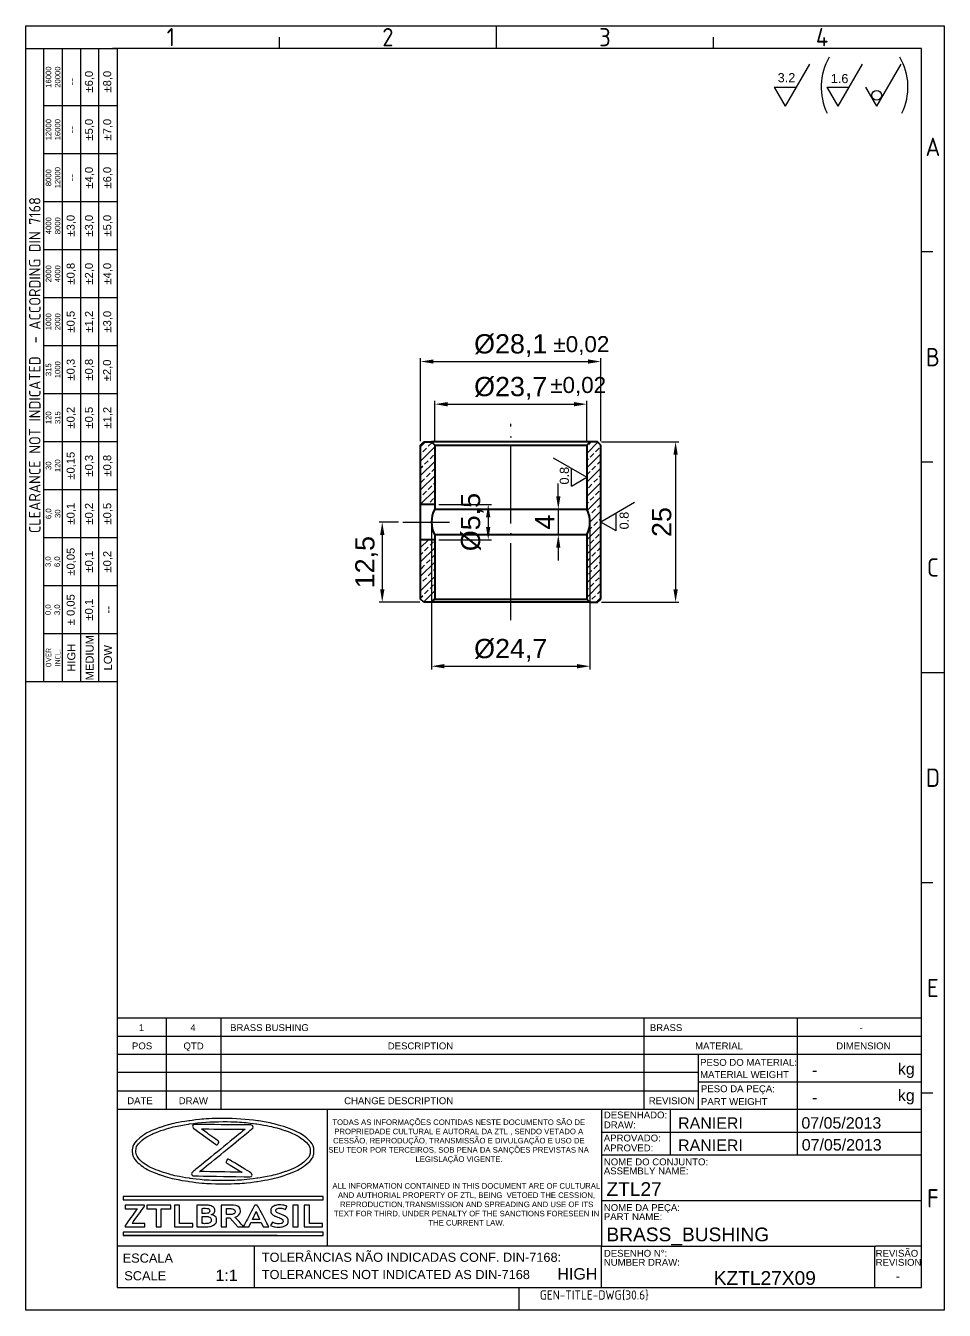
# Model space of a CAD drawing. Header units: millimetres. Extents: x 4268 to 4411, y 1224 to 1424.
import ezdxf
from ezdxf.enums import TextEntityAlignment as Align

# ---------------------------------------------------------------- set-up
doc = ezdxf.new("R2010")
doc.units = ezdxf.units.MM
doc.linetypes.add('ACAD_ISO02W100', pattern=[15, 12, -3])
doc.linetypes.add('ACAD_ISO04W100', pattern=[30, 24, -3, 0, -3])
for name, color, linetype, lineweight in [('AM_0', 7, 'Continuous', 40), ('AM_4', 1, 'ACAD_ISO04W100', 25), ('AM_5', 1, 'Continuous', 25), ('AM_8', 40, 'ACAD_ISO02W100', 35)]:
    doc.layers.add(name, color=color, linetype=linetype, lineweight=lineweight)
doc.layers.add('Camada 1', color=7, linetype='Continuous')
doc.styles.add('ACISOTS', font='isocp.shx', dxfattribs={"height": 1})
doc.styles.get("Standard").update_dxf_attribs({"font": 'arial.ttf'})
doc.dimstyles.new('ISO-25', dxfattribs={"dimtxt": 3, "dimasz": 2, "dimexe": 0.5, "dimexo": 0.625, "dimtad": 1, "dimtxsty": 'Standard', "dimcen": 2, "dimadec": 0, "dimazin": 0, "dimtfac": 1, "dimtmove": 0, "dimatfit": 3, "dimfxl": 1, "dimarcsym": 0})
pattern_1 = [(45, (4290.7943, 1238.6025), (-1.122532, 1.122532), []), (45, (4290.233, 1239.1638), (-1.122532, 1.122532), [0.79375, -0.396875])]

# ---------------------------------------------------------------- blocks, each defined once
blk = doc.blocks.new('*D73')
at = {"layer": 'AM_5', "color": 0, "lineweight": -2, "ltscale": 0.25, "transparency": 16777216}
for p, q in [((4329.74, 1359.24), (4329.74, 1372.15)), ((4357.84, 1359.24), (4357.84, 1372.15)), ((4331.74, 1371.65), (4355.84, 1371.65))]:
    blk.add_line(p, q, dxfattribs=at)
at = {"layer": 'AM_5', "color": 0, "ltscale": 0.25, "transparency": 16777216}
for points in [[(4331.74, 1371.98), (4331.74, 1371.32), (4329.74, 1371.65)], [(4355.84, 1371.98), (4355.84, 1371.32), (4357.84, 1371.65)]]:
    blk.add_solid(points, dxfattribs=at)
at = {"layer": 'Defpoints', "color": 0, "ltscale": 0.25, "transparency": 16777216}
for p in [(4357.84, 1371.65), (4329.74, 1358.62), (4357.84, 1358.62)]:
    blk.add_point(p, dxfattribs=at)
at = {"layer": 'AM_5', "color": 0, "ltscale": 0.25, "transparency": 16777216, "insert": (4343.79, 1374.13), "char_height": 3, "attachment_point": 5}
blk.add_mtext('%%C28,1', dxfattribs=at)
blk = doc.blocks.new('*D74')
at = {"layer": 'AM_5', "color": 0, "lineweight": -2, "ltscale": 0.25, "transparency": 16777216}
for p, q in [((4331.94, 1359.24), (4331.94, 1365.5)), ((4333.94, 1365), (4353.64, 1365)), ((4355.64, 1359.24), (4355.64, 1365.5))]:
    blk.add_line(p, q, dxfattribs=at)
at = {"layer": 'AM_5', "color": 0, "ltscale": 0.25, "transparency": 16777216}
for points in [[(4333.94, 1365.33), (4333.94, 1364.66), (4331.94, 1365)], [(4353.64, 1365.33), (4353.64, 1364.66), (4355.64, 1365)]]:
    blk.add_solid(points, dxfattribs=at)
at = {"layer": 'Defpoints', "color": 0, "ltscale": 0.25, "transparency": 16777216}
for p in [(4355.64, 1365), (4331.94, 1358.62), (4355.64, 1358.62)]:
    blk.add_point(p, dxfattribs=at)
at = {"layer": 'AM_5', "color": 0, "ltscale": 0.25, "transparency": 16777216, "insert": (4343.79, 1367.47), "char_height": 3, "attachment_point": 5}
blk.add_mtext('%%C23,7', dxfattribs=at)
blk = doc.blocks.new('*D75')
at = {"layer": 'AM_5', "color": 0, "lineweight": -2, "ltscale": 0.25, "transparency": 16777216}
for p, q in [((4357.96, 1359.12), (4370, 1359.12)), ((4369.5, 1357.12), (4369.5, 1336.12)), ((4357.96, 1334.12), (4370, 1334.12))]:
    blk.add_line(p, q, dxfattribs=at)
at = {"layer": 'AM_5', "color": 0, "ltscale": 0.25, "transparency": 16777216}
for points in [[(4369.17, 1357.12), (4369.84, 1357.12), (4369.5, 1359.12)], [(4369.17, 1336.12), (4369.84, 1336.12), (4369.5, 1334.12)]]:
    blk.add_solid(points, dxfattribs=at)
at = {"layer": 'Defpoints', "color": 0, "ltscale": 0.25, "transparency": 16777216}
for p in [(4357.34, 1359.12), (4357.34, 1334.12), (4369.5, 1334.12)]:
    blk.add_point(p, dxfattribs=at)
at = {"layer": 'AM_5', "color": 0, "ltscale": 0.25, "transparency": 16777216, "insert": (4367.35, 1346.62), "char_height": 3, "attachment_point": 5, "rotation": 90}
blk.add_mtext('25', dxfattribs=at)
blk = doc.blocks.new('*D76')
at = {"layer": 'AM_5', "color": 0, "lineweight": -2, "ltscale": 0.25, "transparency": 16777216}
for p, q in [((4326.31, 1346.62), (4323.25, 1346.62)), ((4323.75, 1344.62), (4323.75, 1336.12)), ((4329.61, 1334.12), (4323.25, 1334.12))]:
    blk.add_line(p, q, dxfattribs=at)
at = {"layer": 'AM_5', "color": 0, "ltscale": 0.25, "transparency": 16777216}
for points in [[(4323.42, 1344.62), (4324.09, 1344.62), (4323.75, 1346.62)], [(4323.42, 1336.12), (4324.09, 1336.12), (4323.75, 1334.12)]]:
    blk.add_solid(points, dxfattribs=at)
at = {"layer": 'Defpoints', "color": 0, "ltscale": 0.25, "transparency": 16777216}
for p in [(4326.94, 1346.62), (4323.75, 1334.12), (4330.24, 1334.12)]:
    blk.add_point(p, dxfattribs=at)
at = {"layer": 'AM_5', "color": 0, "ltscale": 0.25, "transparency": 16777216, "insert": (4321.32, 1340.37), "char_height": 3, "attachment_point": 5, "rotation": 90}
blk.add_mtext('12,5', dxfattribs=at)
blk = doc.blocks.new('*D78')
at = {"layer": 'AM_5', "color": 0, "lineweight": -2, "ltscale": 0.25, "transparency": 16777216}
for p, q in [((4332.56, 1349.37), (4340.78, 1349.37)), ((4340.28, 1347.37), (4340.28, 1345.87)), ((4332.56, 1343.87), (4340.78, 1343.87))]:
    blk.add_line(p, q, dxfattribs=at)
at = {"layer": 'AM_5', "color": 0, "ltscale": 0.25, "transparency": 16777216}
for points in [[(4339.94, 1347.37), (4340.61, 1347.37), (4340.28, 1349.37)], [(4339.94, 1345.87), (4340.61, 1345.87), (4340.28, 1343.87)]]:
    blk.add_solid(points, dxfattribs=at)
at = {"layer": 'Defpoints', "color": 0, "ltscale": 0.25, "transparency": 16777216}
for p in [(4331.94, 1349.37), (4331.94, 1343.87), (4340.28, 1343.87)]:
    blk.add_point(p, dxfattribs=at)
at = {"layer": 'AM_5', "color": 0, "ltscale": 0.25, "transparency": 16777216, "insert": (4337.8, 1346.62), "char_height": 3, "attachment_point": 5, "rotation": 90}
blk.add_mtext('%%C5,5', dxfattribs=at)
blk = doc.blocks.new('*D79')
at = {"layer": 'AM_5', "color": 0, "lineweight": -2, "ltscale": 0.25, "transparency": 16777216}
for p, q in [((4351.21, 1350.62), (4351.21, 1352.62)), ((4350.58, 1348.62), (4350.71, 1348.62)), ((4351.21, 1348.62), (4351.21, 1344.62)), ((4350.58, 1344.62), (4350.71, 1344.62)), ((4351.21, 1342.62), (4351.21, 1340.62))]:
    blk.add_line(p, q, dxfattribs=at)
at = {"layer": 'AM_5', "color": 0, "ltscale": 0.25, "transparency": 16777216}
for points in [[(4350.88, 1350.62), (4351.54, 1350.62), (4351.21, 1348.62)], [(4350.88, 1342.62), (4351.54, 1342.62), (4351.21, 1344.62)]]:
    blk.add_solid(points, dxfattribs=at)
at = {"layer": 'Defpoints', "color": 0, "ltscale": 0.25, "transparency": 16777216}
for p in [(4351.21, 1348.62), (4351.21, 1344.62), (4351.21, 1344.62)]:
    blk.add_point(p, dxfattribs=at)
at = {"layer": 'AM_5', "color": 0, "ltscale": 0.25, "transparency": 16777216, "insert": (4349.08, 1346.62), "char_height": 3, "attachment_point": 5, "rotation": 90}
blk.add_mtext('4', dxfattribs=at)
blk = doc.blocks.new('*D80')
at = {"layer": 'AM_5', "color": 0, "lineweight": -2, "ltscale": 0.25, "transparency": 16777216}
for p, q in [((4331.44, 1345.99), (4331.44, 1323.64)), ((4356.14, 1345.99), (4356.14, 1323.64)), ((4333.44, 1324.14), (4354.14, 1324.14))]:
    blk.add_line(p, q, dxfattribs=at)
at = {"layer": 'AM_5', "color": 0, "ltscale": 0.25, "transparency": 16777216}
for points in [[(4333.44, 1324.48), (4333.44, 1323.81), (4331.44, 1324.14)], [(4354.14, 1324.48), (4354.14, 1323.81), (4356.14, 1324.14)]]:
    blk.add_solid(points, dxfattribs=at)
at = {"layer": 'Defpoints', "color": 0, "ltscale": 0.25, "transparency": 16777216}
for p in [(4331.44, 1346.62), (4356.14, 1346.62), (4356.14, 1324.14)]:
    blk.add_point(p, dxfattribs=at)
at = {"layer": 'AM_5', "color": 0, "ltscale": 0.25, "transparency": 16777216, "insert": (4343.79, 1326.62), "char_height": 3, "attachment_point": 5}
blk.add_mtext('%%C24,7', dxfattribs=at)

msp = doc.modelspace()

# ---------------------------------------------------------------- hatches: boundary and pattern name
at = {"layer": 'AM_8'}
h = msp.add_hatch(dxfattribs=at)
h.set_pattern_fill('BRASS', color=1, scale=0.25, angle=45, style=0)
h.set_pattern_definition(pattern_1)
h.paths.add_polyline_path([(4331.938, 1349.37), (4331.938, 1358.62), (4331.438, 1359.12), (4330.238, 1359.12), (4329.738, 1358.62), (4329.738, 1349.37)])
h = msp.add_hatch(dxfattribs=at)
h.set_pattern_fill('BRASS', color=1, scale=0.25, angle=45, style=0)
h.set_pattern_definition(pattern_1)
edge = h.paths.add_edge_path()
edge.add_line((4355.638, 1344.62), (4355.638, 1334.62))
edge.add_line((4355.638, 1334.62), (4356.138, 1334.12))
edge.add_line((4356.138, 1334.12), (4357.338, 1334.12))
edge.add_line((4357.338, 1334.12), (4357.838, 1334.62))
edge.add_line((4357.838, 1334.62), (4357.838, 1358.62))
edge.add_line((4357.838, 1358.62), (4357.338, 1359.12))
edge.add_line((4357.338, 1359.12), (4356.138, 1359.12))
edge.add_line((4356.138, 1359.12), (4355.638, 1358.62))
edge.add_line((4355.638, 1358.62), (4355.638, 1348.62))
edge.add_arc((4351.888, 1346.62), 4.25, -28.07249, 28.07249, ccw=False)
h = msp.add_hatch(dxfattribs=at)
h.set_pattern_fill('BRASS', color=1, scale=0.25, angle=45, style=0)
h.set_pattern_definition(pattern_1)
h.paths.add_polyline_path([(4330.238, 1334.12), (4331.438, 1334.12), (4331.938, 1334.62), (4331.938, 1343.87), (4329.738, 1343.87), (4329.738, 1334.62)])

# ---------------------------------------------------------------- linework, layer by layer
at = {"color": 135, "lineweight": 25}
for p, q in [((4268.142, 1223.717), (4268.142, 1424.013)), ((4268.142, 1424.013), (4411.414, 1424.013)), ((4307.702, 1420.449), (4307.702, 1422.231)), ((4341.56, 1420.449), (4341.56, 1424.013)), ((4375.418, 1420.449), (4375.418, 1422.231)), ((4411.414, 1424.013), (4411.414, 1223.717)), ((4270.993, 1321.727), (4270.993, 1420.449)), ((4273.844, 1420.449), (4273.844, 1321.727)), ((4276.695, 1420.449), (4276.695, 1321.727)), ((4279.546, 1321.727), (4279.546, 1420.449)), ((4282.398, 1411.539), (4270.993, 1411.539)), ((4282.398, 1404.055), (4270.993, 1404.055)), ((4282.398, 1396.571), (4270.993, 1396.571)), ((4282.398, 1389.086), (4270.993, 1389.086)), ((4409.632, 1388.73), (4407.85, 1388.73)), ((4282.398, 1381.602), (4270.993, 1381.602)), ((4282.398, 1374.117), (4270.993, 1374.117)), ((4282.398, 1366.633), (4270.993, 1366.633)), ((4282.398, 1359.149), (4270.993, 1359.149)), ((4409.632, 1355.941), (4407.85, 1355.941)), ((4282.398, 1351.664), (4270.993, 1351.664)), ((4282.398, 1344.18), (4270.993, 1344.18)), ((4282.398, 1336.695), (4270.993, 1336.695)), ((4282.398, 1329.211), (4270.993, 1329.211)), ((4407.85, 1323.152), (4411.414, 1323.152)), ((4409.632, 1290.363), (4407.85, 1290.363)), ((4409.632, 1257.575), (4407.85, 1257.575)), ((4345.124, 1223.717), (4345.124, 1227.281)), ((4411.414, 1223.717), (4268.142, 1223.717))]:
    msp.add_line(p, q, dxfattribs=at)
for p, q in [((4407.85, 1420.449), (4281.685, 1420.449)), ((4282.398, 1420.449), (4282.398, 1227.281)), ((4407.85, 1227.281), (4407.85, 1420.449)), ((4282.398, 1269.336), (4407.85, 1269.336)), ((4282.398, 1269.336), (4373.1, 1269.336)), ((4290.098, 1257.931), (4290.098, 1269.336)), ((4298.632, 1257.931), (4298.632, 1269.336)), ((4364.621, 1257.931), (4364.621, 1269.336)), ((4388.449, 1269.336), (4388.449, 1255.08)), ((4282.398, 1266.485), (4407.85, 1266.485)), ((4282.398, 1266.485), (4373.1, 1266.485)), ((4282.398, 1263.633), (4407.85, 1263.633)), ((4282.398, 1263.633), (4282.398, 1227.281)), ((4282.398, 1263.633), (4373.1, 1263.633)), ((4290.098, 1255.08), (4290.098, 1263.633)), ((4298.632, 1255.08), (4298.632, 1263.633)), ((4364.621, 1255.08), (4364.621, 1263.633)), ((4373.1, 1255.08), (4373.1, 1263.633)), ((4388.449, 1263.633), (4388.449, 1259.357)), ((4407.85, 1227.281), (4407.85, 1263.633)), ((4373.1, 1260.782), (4282.398, 1260.782)), ((4282.398, 1257.931), (4373.1, 1257.931)), ((4373.1, 1259.357), (4407.85, 1259.357)), ((4282.398, 1255.08), (4357.954, 1255.08)), ((4315.139, 1255.08), (4315.139, 1233.696)), ((4357.954, 1255.08), (4357.954, 1241.537)), ((4357.954, 1255.08), (4407.85, 1255.08)), ((4368.646, 1255.08), (4368.646, 1247.952)), ((4388.449, 1255.08), (4388.449, 1247.952)), ((4357.954, 1251.516), (4407.85, 1251.516)), ((4357.954, 1247.952), (4407.85, 1247.952)), ((4357.954, 1241.537), (4357.954, 1233.696)), ((4357.954, 1240.824), (4407.85, 1240.824)), ((4357.954, 1233.696), (4282.398, 1233.696)), ((4303.782, 1233.696), (4303.782, 1227.281)), ((4357.954, 1227.281), (4357.954, 1233.696)), ((4357.954, 1233.696), (4400.722, 1233.696)), ((4400.547, 1233.696), (4400.547, 1227.281)), ((4407.85, 1233.696), (4400.722, 1233.696)), ((4282.398, 1227.281), (4407.85, 1227.281)), ((4282.398, 1227.281), (4407.85, 1227.281))]:
    msp.add_line(p, q)
msp.add_lwpolyline([(4282.398, 1420.449), (4282.398, 1321.727), (4268.142, 1321.727), (4268.142, 1420.449)], close=True, dxfattribs=at)
at = {"layer": 'AM_0'}
for p, q in [((4329.738, 1358.62), (4330.238, 1359.12)), ((4329.738, 1334.62), (4329.738, 1358.62)), ((4330.238, 1359.12), (4331.438, 1359.12)), ((4331.438, 1359.12), (4331.938, 1358.62)), ((4356.138, 1359.12), (4331.438, 1359.12)), ((4331.938, 1358.62), (4331.938, 1348.62)), ((4331.938, 1358.62), (4355.638, 1358.62)), ((4356.138, 1359.12), (4355.638, 1358.62)), ((4355.638, 1358.62), (4355.638, 1348.62)), ((4357.338, 1359.12), (4356.138, 1359.12)), ((4357.838, 1358.62), (4357.338, 1359.12)), ((4357.838, 1334.62), (4357.838, 1358.62)), ((4331.938, 1349.37), (4329.738, 1349.37)), ((4331.938, 1348.62), (4355.638, 1348.62)), ((4331.938, 1344.62), (4331.938, 1334.62)), ((4355.638, 1344.62), (4331.938, 1344.62)), ((4355.638, 1344.62), (4355.638, 1334.62)), ((4331.938, 1343.87), (4329.738, 1343.87)), ((4330.238, 1334.12), (4329.738, 1334.62)), ((4331.438, 1334.12), (4330.238, 1334.12)), ((4331.938, 1334.62), (4331.438, 1334.12)), ((4356.138, 1334.12), (4331.438, 1334.12)), ((4331.938, 1334.62), (4355.638, 1334.62)), ((4355.638, 1334.62), (4356.138, 1334.12)), ((4356.138, 1334.12), (4357.338, 1334.12)), ((4357.338, 1334.12), (4357.838, 1334.62))]:
    msp.add_line(p, q, dxfattribs=at)
for centre, start, end in [((4335.688, 1346.62), 151.92751, 208.07249), ((4351.888, 1346.62), 331.92751, 28.07249)]:
    msp.add_arc(centre, 4.25, start, end, dxfattribs=at)
at = {"layer": 'AM_4', "ltscale": 0.5}
for p, q in [((4343.788, 1331.32), (4343.788, 1361.92)), ((4326.938, 1346.62), (4334.238, 1346.62))]:
    msp.add_line(p, q, dxfattribs=at)
at = {"layer": 'AM_5'}
for p, q in [((4390.405, 1418.029), (4386.615, 1411.465)), ((4398.612, 1418.029), (4394.822, 1411.465)), ((4404.647, 1418.029), (4400.858, 1411.465)), ((4384.892, 1414.449), (4388.337, 1414.449)), ((4384.892, 1414.449), (4386.615, 1411.465)), ((4393.1, 1414.449), (4396.545, 1414.449)), ((4393.1, 1414.449), (4394.822, 1411.465)), ((4399.135, 1414.449), (4400.858, 1411.465)), ((4350.387, 1356.652), (4355.638, 1353.62)), ((4353.251, 1352.242), (4353.251, 1354.998)), ((4353.251, 1352.242), (4355.638, 1353.62)), ((4363.09, 1349.652), (4357.838, 1346.62)), ((4360.225, 1345.242), (4360.225, 1347.998)), ((4360.225, 1345.242), (4357.838, 1346.62))]:
    msp.add_line(p, q, dxfattribs=at)
msp.add_circle((4400.864, 1413.156), 0.764, dxfattribs=at)
for centre, start, end in [((4401.481, 1414.442), 149.81687, 205.95777), ((4396.466, 1414.442), 334.04223, 30.18313)]:
    msp.add_arc(centre, 9.277, start, end, dxfattribs=at)
at = {"layer": 'AM_8', "color": 0, "linetype": 'Continuous'}
msp.add_line((4283.342, 1235.364), (4307.366, 1235.364), dxfattribs=at)
at = {"layer": 'Camada 1'}
for points, knots in [([(4298.929, 1253.636), (4300.821, 1253.636), (4302.629, 1253.503), (4304.28, 1253.264), (4304.28, 1253.264), (4305.997, 1253.014), (4307.546, 1252.649), (4308.844, 1252.196), (4308.844, 1252.196), (4310.177, 1251.73), (4311.253, 1251.169), (4311.988, 1250.54), (4311.988, 1250.54), (4312.704, 1249.929), (4313.1, 1249.252), (4313.1, 1248.537), (4313.1, 1248.537), (4313.1, 1247.821), (4312.704, 1247.144), (4311.988, 1246.533), (4311.988, 1246.533), (4311.253, 1245.904), (4310.177, 1245.343), (4308.844, 1244.877), (4308.844, 1244.877), (4307.546, 1244.424), (4305.997, 1244.059), (4304.28, 1243.809), (4304.28, 1243.809), (4302.629, 1243.57), (4300.821, 1243.437), (4298.929, 1243.437), (4298.929, 1243.437), (4297.037, 1243.437), (4295.229, 1243.57), (4293.577, 1243.809), (4293.577, 1243.809), (4291.86, 1244.059), (4290.312, 1244.424), (4289.013, 1244.877), (4289.013, 1244.877), (4287.68, 1245.343), (4286.605, 1245.904), (4285.869, 1246.533), (4285.869, 1246.533), (4285.153, 1247.144), (4284.758, 1247.821), (4284.758, 1248.537), (4284.758, 1248.537), (4284.758, 1249.252), (4285.153, 1249.929), (4285.869, 1250.54), (4285.869, 1250.54), (4286.605, 1251.169), (4287.68, 1251.73), (4289.013, 1252.196), (4289.013, 1252.196), (4290.312, 1252.649), (4291.86, 1253.014), (4293.577, 1253.264), (4293.577, 1253.264), (4295.229, 1253.503), (4297.037, 1253.636), (4298.929, 1253.636)], [0, 0, 0, 0, 0.0588235, 0.0588235, 0.0588235, 0.0882353, 0.1176471, 0.1176471, 0.1176471, 0.1470588, 0.1764706, 0.1764706, 0.1764706, 0.2058824, 0.2352941, 0.2352941, 0.2352941, 0.2647059, 0.2941176, 0.2941176, 0.2941176, 0.3235294, 0.3529412, 0.3529412, 0.3529412, 0.3823529, 0.4117647, 0.4117647, 0.4117647, 0.4411765, 0.4705882, 0.4705882, 0.4705882, 0.5, 0.5294118, 0.5294118, 0.5294118, 0.5588235, 0.5882353, 0.5882353, 0.5882353, 0.6176471, 0.6470588, 0.6470588, 0.6470588, 0.6764706, 0.7058824, 0.7058824, 0.7058824, 0.7352941, 0.7647059, 0.7647059, 0.7647059, 0.7941176, 0.8235294, 0.8235294, 0.8235294, 0.8529412, 0.8823529, 0.8823529, 0.8823529, 0.9411765, 1, 1, 1, 1]), ([(4298.929, 1253.133), (4297.07, 1253.133), (4295.296, 1253.003), (4293.679, 1252.769), (4293.679, 1252.769), (4291.998, 1252.526), (4290.486, 1252.17), (4289.22, 1251.728), (4289.22, 1251.728), (4287.989, 1251.298), (4286.997, 1250.791), (4286.321, 1250.233), (4286.321, 1250.233), (4285.68, 1249.704), (4285.325, 1249.13), (4285.325, 1248.537), (4285.325, 1248.537), (4285.325, 1247.943), (4285.68, 1247.37), (4286.321, 1246.84), (4286.321, 1246.84), (4286.997, 1246.282), (4287.989, 1245.775), (4289.22, 1245.345), (4289.22, 1245.345), (4290.486, 1244.903), (4291.998, 1244.547), (4293.679, 1244.304), (4293.679, 1244.304), (4295.296, 1244.069), (4297.07, 1243.94), (4298.929, 1243.94), (4298.929, 1243.94), (4300.788, 1243.94), (4302.561, 1244.069), (4304.179, 1244.304), (4304.179, 1244.304), (4305.859, 1244.547), (4307.372, 1244.903), (4308.637, 1245.345), (4308.637, 1245.345), (4309.868, 1245.775), (4310.861, 1246.282), (4311.537, 1246.84), (4311.537, 1246.84), (4312.178, 1247.37), (4312.532, 1247.943), (4312.532, 1248.537), (4312.532, 1248.537), (4312.532, 1249.13), (4312.178, 1249.704), (4311.537, 1250.233), (4311.537, 1250.233), (4310.861, 1250.791), (4309.868, 1251.298), (4308.637, 1251.728), (4308.637, 1251.728), (4307.372, 1252.17), (4305.859, 1252.526), (4304.179, 1252.769), (4304.179, 1252.769), (4302.561, 1253.003), (4300.787, 1253.133), (4298.929, 1253.133)], [0, 0, 0, 0, 0.0588235, 0.0588235, 0.0588235, 0.0882353, 0.1176471, 0.1176471, 0.1176471, 0.1470588, 0.1764706, 0.1764706, 0.1764706, 0.2058824, 0.2352941, 0.2352941, 0.2352941, 0.2647059, 0.2941176, 0.2941176, 0.2941176, 0.3235294, 0.3529412, 0.3529412, 0.3529412, 0.3823529, 0.4117647, 0.4117647, 0.4117647, 0.4411765, 0.4705882, 0.4705882, 0.4705882, 0.5, 0.5294118, 0.5294118, 0.5294118, 0.5588235, 0.5882353, 0.5882353, 0.5882353, 0.6176471, 0.6470588, 0.6470588, 0.6470588, 0.6764706, 0.7058824, 0.7058824, 0.7058824, 0.7352941, 0.7647059, 0.7647059, 0.7647059, 0.7941176, 0.8235294, 0.8235294, 0.8235294, 0.8529412, 0.8823529, 0.8823529, 0.8823529, 0.9411765, 1, 1, 1, 1]), ([(4297.75, 1249.622), (4297.75, 1249.622), (4294.355, 1252.055), (4294.355, 1252.055), (4294.355, 1252.055), (4294.102, 1252.236), (4294.205, 1252.696), (4294.503, 1252.694), (4294.503, 1252.694), (4294.503, 1252.694), (4303.271, 1252.623), (4303.271, 1252.623), (4303.271, 1252.623), (4303.559, 1252.621), (4303.665, 1252.187), (4303.431, 1251.995), (4303.431, 1251.995), (4303.431, 1251.995), (4295.268, 1245.345), (4295.268, 1245.345), (4295.268, 1245.345), (4295.268, 1245.345), (4301.884, 1245.239), (4301.884, 1245.239), (4301.884, 1245.239), (4301.884, 1245.239), (4299.658, 1246.579), (4299.658, 1246.579), (4299.658, 1246.579), (4299.512, 1246.667), (4299.366, 1246.755), (4299.493, 1247.061), (4299.493, 1247.061), (4299.621, 1247.367), (4299.767, 1247.279), (4299.913, 1247.191), (4299.913, 1247.191), (4299.913, 1247.191), (4303.249, 1245.181), (4303.249, 1245.181), (4303.249, 1245.181), (4303.522, 1245.016), (4303.426, 1244.527), (4303.119, 1244.532), (4303.119, 1244.532), (4303.119, 1244.532), (4294.351, 1244.673), (4294.351, 1244.673), (4294.351, 1244.673), (4294.063, 1244.677), (4293.959, 1245.11), (4294.193, 1245.301), (4294.193, 1245.301), (4294.193, 1245.301), (4302.347, 1251.944), (4302.347, 1251.944), (4302.347, 1251.944), (4302.347, 1251.944), (4295.551, 1251.998), (4295.551, 1251.998), (4295.551, 1251.998), (4295.551, 1251.998), (4298.043, 1250.212), (4298.043, 1250.212), (4298.043, 1250.212), (4298.182, 1250.113), (4298.321, 1250.013), (4298.174, 1249.718), (4298.174, 1249.718), (4298.028, 1249.423), (4297.889, 1249.523), (4297.75, 1249.622)], [0, 0, 0, 0, 0.0526316, 0.0526316, 0.0526316, 0.0789474, 0.1052632, 0.1052632, 0.1052632, 0.1315789, 0.1578947, 0.1578947, 0.1578947, 0.1842105, 0.2105263, 0.2105263, 0.2105263, 0.2368421, 0.2631579, 0.2631579, 0.2631579, 0.2894737, 0.3157895, 0.3157895, 0.3157895, 0.3421053, 0.3684211, 0.3684211, 0.3684211, 0.3947368, 0.4210526, 0.4210526, 0.4210526, 0.4473684, 0.4736842, 0.4736842, 0.4736842, 0.5, 0.5263158, 0.5263158, 0.5263158, 0.5526316, 0.5789474, 0.5789474, 0.5789474, 0.6052632, 0.6315789, 0.6315789, 0.6315789, 0.6578947, 0.6842105, 0.6842105, 0.6842105, 0.7105263, 0.7368421, 0.7368421, 0.7368421, 0.7631579, 0.7894737, 0.7894737, 0.7894737, 0.8157895, 0.8421053, 0.8421053, 0.8421053, 0.8684211, 0.8947368, 0.8947368, 0.8947368, 0.9473684, 1, 1, 1, 1]), ([(4283.402, 1241.469), (4283.402, 1241.469), (4314.455, 1241.469), (4314.455, 1241.469), (4314.455, 1241.469), (4314.455, 1241.469), (4314.516, 1241.469), (4314.516, 1241.469), (4314.516, 1241.469), (4314.516, 1241.469), (4314.516, 1241.408), (4314.516, 1241.408), (4314.516, 1241.408), (4314.516, 1241.408), (4314.516, 1241.004), (4314.516, 1241.004), (4314.516, 1241.004), (4314.516, 1241.004), (4314.516, 1240.943), (4314.516, 1240.943), (4314.516, 1240.943), (4314.516, 1240.943), (4314.455, 1240.943), (4314.455, 1240.943), (4314.455, 1240.943), (4314.455, 1240.943), (4283.402, 1240.943), (4283.402, 1240.943), (4283.402, 1240.943), (4283.402, 1240.943), (4283.342, 1240.943), (4283.342, 1240.943), (4283.342, 1240.943), (4283.342, 1240.943), (4283.342, 1241.004), (4283.342, 1241.004), (4283.342, 1241.004), (4283.342, 1241.004), (4283.342, 1241.408), (4283.342, 1241.408), (4283.342, 1241.408), (4283.342, 1241.408), (4283.342, 1241.469), (4283.342, 1241.469), (4283.342, 1241.469), (4283.342, 1241.469), (4283.402, 1241.469), (4283.402, 1241.469)], [0, 0, 0, 0, 0.0769231, 0.0769231, 0.0769231, 0.1153846, 0.1538462, 0.1538462, 0.1538462, 0.1923077, 0.2307692, 0.2307692, 0.2307692, 0.2692308, 0.3076923, 0.3076923, 0.3076923, 0.3461538, 0.3846154, 0.3846154, 0.3846154, 0.4230769, 0.4615385, 0.4615385, 0.4615385, 0.5, 0.5384615, 0.5384615, 0.5384615, 0.5769231, 0.6153846, 0.6153846, 0.6153846, 0.6538462, 0.6923077, 0.6923077, 0.6923077, 0.7307692, 0.7692308, 0.7692308, 0.7692308, 0.8076923, 0.8461538, 0.8461538, 0.8461538, 0.9230769, 1, 1, 1, 1]), ([(4283.651, 1236.743), (4283.651, 1236.743), (4283.651, 1236.935), (4283.651, 1236.935), (4283.651, 1236.935), (4283.651, 1236.935), (4285.55, 1239.562), (4285.55, 1239.562), (4285.55, 1239.562), (4285.55, 1239.562), (4283.682, 1239.562), (4283.682, 1239.562), (4283.682, 1239.562), (4283.682, 1239.562), (4283.682, 1240.09), (4283.682, 1240.09), (4283.682, 1240.09), (4283.682, 1240.09), (4286.652, 1240.09), (4286.652, 1240.09), (4286.652, 1240.09), (4286.652, 1240.09), (4286.652, 1239.898), (4286.652, 1239.898), (4286.652, 1239.898), (4286.652, 1239.898), (4284.746, 1237.271), (4284.746, 1237.271), (4284.746, 1237.271), (4284.746, 1237.271), (4286.719, 1237.271), (4286.719, 1237.271), (4286.719, 1237.271), (4286.719, 1237.271), (4286.719, 1236.743), (4286.719, 1236.743), (4286.719, 1236.743), (4286.719, 1236.743), (4283.651, 1236.743), (4283.651, 1236.743)], [0, 0, 0, 0, 0.0909091, 0.0909091, 0.0909091, 0.1363636, 0.1818182, 0.1818182, 0.1818182, 0.2272727, 0.2727273, 0.2727273, 0.2727273, 0.3181818, 0.3636364, 0.3636364, 0.3636364, 0.4090909, 0.4545455, 0.4545455, 0.4545455, 0.5, 0.5454545, 0.5454545, 0.5454545, 0.5909091, 0.6363636, 0.6363636, 0.6363636, 0.6818182, 0.7272727, 0.7272727, 0.7272727, 0.7727273, 0.8181818, 0.8181818, 0.8181818, 0.9090909, 1, 1, 1, 1]), ([(4289.287, 1239.562), (4289.287, 1239.562), (4289.287, 1236.743), (4289.287, 1236.743), (4289.287, 1236.743), (4289.287, 1236.743), (4288.479, 1236.743), (4288.479, 1236.743), (4288.479, 1236.743), (4288.479, 1236.743), (4288.479, 1239.562), (4288.479, 1239.562), (4288.479, 1239.562), (4288.479, 1239.562), (4287.03, 1239.562), (4287.03, 1239.562), (4287.03, 1239.562), (4287.03, 1239.562), (4287.03, 1240.09), (4287.03, 1240.09), (4287.03, 1240.09), (4287.03, 1240.09), (4290.801, 1240.09), (4290.801, 1240.09), (4290.801, 1240.09), (4290.801, 1240.09), (4290.801, 1239.562), (4290.801, 1239.562), (4290.801, 1239.562), (4290.801, 1239.562), (4289.287, 1239.562), (4289.287, 1239.562)], [0, 0, 0, 0, 0.1111111, 0.1111111, 0.1111111, 0.1666667, 0.2222222, 0.2222222, 0.2222222, 0.2777778, 0.3333333, 0.3333333, 0.3333333, 0.3888889, 0.4444444, 0.4444444, 0.4444444, 0.5, 0.5555556, 0.5555556, 0.5555556, 0.6111111, 0.6666667, 0.6666667, 0.6666667, 0.7222222, 0.7777778, 0.7777778, 0.7777778, 0.8888889, 1, 1, 1, 1]), ([(4291.329, 1236.743), (4291.329, 1236.743), (4291.329, 1240.09), (4291.329, 1240.09), (4291.329, 1240.09), (4291.329, 1240.09), (4292.138, 1240.09), (4292.138, 1240.09), (4292.138, 1240.09), (4292.138, 1240.09), (4292.138, 1237.271), (4292.138, 1237.271), (4292.138, 1237.271), (4292.138, 1237.271), (4294.196, 1237.271), (4294.196, 1237.271), (4294.196, 1237.271), (4294.196, 1237.271), (4294.196, 1236.743), (4294.196, 1236.743), (4294.196, 1236.743), (4294.196, 1236.743), (4291.329, 1236.743), (4291.329, 1236.743)], [0, 0, 0, 0, 0.1428571, 0.1428571, 0.1428571, 0.2142857, 0.2857143, 0.2857143, 0.2857143, 0.3571429, 0.4285714, 0.4285714, 0.4285714, 0.5, 0.5714286, 0.5714286, 0.5714286, 0.6428571, 0.7142857, 0.7142857, 0.7142857, 0.8571429, 1, 1, 1, 1]), ([(4296.241, 1236.743), (4296.241, 1236.743), (4294.848, 1236.743), (4294.848, 1236.743), (4294.848, 1236.743), (4294.848, 1236.743), (4294.848, 1240.088), (4294.848, 1240.088), (4294.848, 1240.088), (4295.462, 1240.109), (4295.892, 1240.12), (4296.138, 1240.12), (4296.138, 1240.12), (4296.612, 1240.12), (4296.981, 1240.046), (4297.247, 1239.897), (4297.247, 1239.897), (4297.514, 1239.749), (4297.646, 1239.537), (4297.646, 1239.261), (4297.646, 1239.261), (4297.646, 1238.996), (4297.455, 1238.786), (4297.074, 1238.633), (4297.074, 1238.633), (4297.64, 1238.488), (4297.923, 1238.189), (4297.923, 1237.737), (4297.923, 1237.737), (4297.923, 1237.433), (4297.766, 1237.191), (4297.454, 1237.012), (4297.454, 1237.012), (4297.141, 1236.833), (4296.737, 1236.743), (4296.241, 1236.743)], [0, 0, 0, 0, 0.1, 0.1, 0.1, 0.15, 0.2, 0.2, 0.2, 0.25, 0.3, 0.3, 0.3, 0.35, 0.4, 0.4, 0.4, 0.45, 0.5, 0.5, 0.5, 0.55, 0.6, 0.6, 0.6, 0.65, 0.7, 0.7, 0.7, 0.75, 0.8, 0.8, 0.8, 0.9, 1, 1, 1, 1]), ([(4301.205, 1236.743), (4301.205, 1236.743), (4299.99, 1238.125), (4299.99, 1238.125), (4299.99, 1238.125), (4299.868, 1238.127), (4299.697, 1238.132), (4299.477, 1238.142), (4299.477, 1238.142), (4299.477, 1238.142), (4299.477, 1236.743), (4299.477, 1236.743), (4299.477, 1236.743), (4299.477, 1236.743), (4298.637, 1236.743), (4298.637, 1236.743), (4298.637, 1236.743), (4298.637, 1236.743), (4298.637, 1240.09), (4298.637, 1240.09), (4298.637, 1240.09), (4298.683, 1240.09), (4298.858, 1240.096), (4299.164, 1240.107), (4299.164, 1240.107), (4299.468, 1240.119), (4299.713, 1240.124), (4299.9, 1240.124), (4299.9, 1240.124), (4301.057, 1240.124), (4301.635, 1239.795), (4301.635, 1239.137), (4301.635, 1239.137), (4301.635, 1238.939), (4301.555, 1238.759), (4301.395, 1238.596), (4301.395, 1238.596), (4301.236, 1238.433), (4301.035, 1238.318), (4300.793, 1238.251), (4300.793, 1238.251), (4300.793, 1238.251), (4302.138, 1236.743), (4302.138, 1236.743), (4302.138, 1236.743), (4302.138, 1236.743), (4301.205, 1236.743), (4301.205, 1236.743)], [0, 0, 0, 0, 0.0769231, 0.0769231, 0.0769231, 0.1153846, 0.1538462, 0.1538462, 0.1538462, 0.1923077, 0.2307692, 0.2307692, 0.2307692, 0.2692308, 0.3076923, 0.3076923, 0.3076923, 0.3461538, 0.3846154, 0.3846154, 0.3846154, 0.4230769, 0.4615385, 0.4615385, 0.4615385, 0.5, 0.5384615, 0.5384615, 0.5384615, 0.5769231, 0.6153846, 0.6153846, 0.6153846, 0.6538462, 0.6923077, 0.6923077, 0.6923077, 0.7307692, 0.7692308, 0.7692308, 0.7692308, 0.8076923, 0.8461538, 0.8461538, 0.8461538, 0.9230769, 1, 1, 1, 1]), ([(4305.185, 1236.743), (4305.185, 1236.743), (4304.853, 1237.422), (4304.853, 1237.422), (4304.853, 1237.422), (4304.853, 1237.422), (4303.292, 1237.422), (4303.292, 1237.422), (4303.292, 1237.422), (4303.292, 1237.422), (4302.974, 1236.743), (4302.974, 1236.743), (4302.974, 1236.743), (4302.974, 1236.743), (4302.077, 1236.743), (4302.077, 1236.743), (4302.077, 1236.743), (4302.077, 1236.743), (4303.892, 1240.136), (4303.892, 1240.136), (4303.892, 1240.136), (4303.892, 1240.136), (4304.247, 1240.136), (4304.247, 1240.136), (4304.247, 1240.136), (4304.247, 1240.136), (4306.077, 1236.743), (4306.077, 1236.743), (4306.077, 1236.743), (4306.077, 1236.743), (4305.185, 1236.743), (4305.185, 1236.743)], [0, 0, 0, 0, 0.1111111, 0.1111111, 0.1111111, 0.1666667, 0.2222222, 0.2222222, 0.2222222, 0.2777778, 0.3333333, 0.3333333, 0.3333333, 0.3888889, 0.4444444, 0.4444444, 0.4444444, 0.5, 0.5555556, 0.5555556, 0.5555556, 0.6111111, 0.6666667, 0.6666667, 0.6666667, 0.7222222, 0.7777778, 0.7777778, 0.7777778, 0.8888889, 1, 1, 1, 1]), ([(4306.341, 1236.928), (4306.341, 1236.928), (4306.641, 1237.461), (4306.641, 1237.461), (4306.641, 1237.461), (4306.959, 1237.296), (4307.273, 1237.214), (4307.582, 1237.214), (4307.582, 1237.214), (4308.057, 1237.214), (4308.294, 1237.336), (4308.294, 1237.579), (4308.294, 1237.579), (4308.294, 1237.694), (4308.238, 1237.802), (4308.126, 1237.906), (4308.126, 1237.906), (4308.015, 1238.01), (4307.784, 1238.126), (4307.434, 1238.255), (4307.434, 1238.255), (4307.085, 1238.383), (4306.85, 1238.489), (4306.729, 1238.572), (4306.729, 1238.572), (4306.608, 1238.655), (4306.514, 1238.754), (4306.449, 1238.868), (4306.449, 1238.868), (4306.384, 1238.982), (4306.351, 1239.108), (4306.351, 1239.247), (4306.351, 1239.247), (4306.351, 1239.506), (4306.48, 1239.721), (4306.738, 1239.891), (4306.738, 1239.891), (4306.996, 1240.062), (4307.327, 1240.147), (4307.732, 1240.147), (4307.732, 1240.147), (4308.258, 1240.147), (4308.644, 1240.075), (4308.891, 1239.93), (4308.891, 1239.93), (4308.891, 1239.93), (4308.645, 1239.419), (4308.645, 1239.419), (4308.645, 1239.419), (4308.362, 1239.568), (4308.062, 1239.643), (4307.747, 1239.643), (4307.747, 1239.643), (4307.561, 1239.643), (4307.416, 1239.606), (4307.313, 1239.534), (4307.313, 1239.534), (4307.211, 1239.462), (4307.16, 1239.367), (4307.16, 1239.252), (4307.16, 1239.252), (4307.16, 1239.06), (4307.448, 1238.86), (4308.027, 1238.653), (4308.027, 1238.653), (4308.331, 1238.544), (4308.551, 1238.442), (4308.685, 1238.35), (4308.685, 1238.35), (4308.82, 1238.258), (4308.923, 1238.151), (4308.993, 1238.028), (4308.993, 1238.028), (4309.064, 1237.906), (4309.099, 1237.769), (4309.099, 1237.618), (4309.099, 1237.618), (4309.099, 1237.347), (4308.954, 1237.124), (4308.662, 1236.949), (4308.662, 1236.949), (4308.371, 1236.774), (4307.981, 1236.686), (4307.492, 1236.686), (4307.492, 1236.686), (4307.067, 1236.686), (4306.684, 1236.767), (4306.341, 1236.928)], [0, 0, 0, 0, 0.0434783, 0.0434783, 0.0434783, 0.0652174, 0.0869565, 0.0869565, 0.0869565, 0.1086957, 0.1304348, 0.1304348, 0.1304348, 0.1521739, 0.173913, 0.173913, 0.173913, 0.1956522, 0.2173913, 0.2173913, 0.2173913, 0.2391304, 0.2608696, 0.2608696, 0.2608696, 0.2826087, 0.3043478, 0.3043478, 0.3043478, 0.326087, 0.3478261, 0.3478261, 0.3478261, 0.3695652, 0.3913043, 0.3913043, 0.3913043, 0.4130435, 0.4347826, 0.4347826, 0.4347826, 0.4565217, 0.4782609, 0.4782609, 0.4782609, 0.5, 0.5217391, 0.5217391, 0.5217391, 0.5434783, 0.5652174, 0.5652174, 0.5652174, 0.5869565, 0.6086957, 0.6086957, 0.6086957, 0.6304348, 0.6521739, 0.6521739, 0.6521739, 0.673913, 0.6956522, 0.6956522, 0.6956522, 0.7173913, 0.7391304, 0.7391304, 0.7391304, 0.7608696, 0.7826087, 0.7826087, 0.7826087, 0.8043478, 0.826087, 0.826087, 0.826087, 0.8478261, 0.8695652, 0.8695652, 0.8695652, 0.8913043, 0.9130435, 0.9130435, 0.9130435, 0.9565217, 1, 1, 1, 1]), ([(4309.829, 1236.743), (4309.829, 1236.743), (4309.829, 1240.09), (4309.829, 1240.09), (4309.829, 1240.09), (4309.829, 1240.09), (4310.638, 1240.09), (4310.638, 1240.09), (4310.638, 1240.09), (4310.638, 1240.09), (4310.638, 1236.743), (4310.638, 1236.743), (4310.638, 1236.743), (4310.638, 1236.743), (4309.829, 1236.743), (4309.829, 1236.743)], [0, 0, 0, 0, 0.2, 0.2, 0.2, 0.3, 0.4, 0.4, 0.4, 0.5, 0.6, 0.6, 0.6, 0.8, 1, 1, 1, 1]), ([(4311.586, 1236.743), (4311.586, 1236.743), (4311.586, 1240.09), (4311.586, 1240.09), (4311.586, 1240.09), (4311.586, 1240.09), (4312.394, 1240.09), (4312.394, 1240.09), (4312.394, 1240.09), (4312.394, 1240.09), (4312.394, 1237.271), (4312.394, 1237.271), (4312.394, 1237.271), (4312.394, 1237.271), (4314.453, 1237.271), (4314.453, 1237.271), (4314.453, 1237.271), (4314.453, 1237.271), (4314.453, 1236.743), (4314.453, 1236.743), (4314.453, 1236.743), (4314.453, 1236.743), (4311.586, 1236.743), (4311.586, 1236.743)], [0, 0, 0, 0, 0.1428571, 0.1428571, 0.1428571, 0.2142857, 0.2857143, 0.2857143, 0.2857143, 0.3571429, 0.4285714, 0.4285714, 0.4285714, 0.5, 0.5714286, 0.5714286, 0.5714286, 0.6428571, 0.7142857, 0.7142857, 0.7142857, 0.8571429, 1, 1, 1, 1]), ([(4295.657, 1239.613), (4295.657, 1239.613), (4295.657, 1238.811), (4295.657, 1238.811), (4295.657, 1238.811), (4295.781, 1238.805), (4295.911, 1238.802), (4296.048, 1238.802), (4296.048, 1238.802), (4296.574, 1238.802), (4296.838, 1238.947), (4296.838, 1239.238), (4296.838, 1239.238), (4296.838, 1239.495), (4296.599, 1239.624), (4296.12, 1239.624), (4296.12, 1239.624), (4295.994, 1239.624), (4295.839, 1239.62), (4295.657, 1239.613)], [0, 0, 0, 0, 0.1666667, 0.1666667, 0.1666667, 0.25, 0.3333333, 0.3333333, 0.3333333, 0.4166667, 0.5, 0.5, 0.5, 0.5833333, 0.6666667, 0.6666667, 0.6666667, 0.8333333, 1, 1, 1, 1]), ([(4295.657, 1238.347), (4295.657, 1238.347), (4295.657, 1237.242), (4295.657, 1237.242), (4295.657, 1237.242), (4295.82, 1237.231), (4295.953, 1237.225), (4296.055, 1237.225), (4296.055, 1237.225), (4296.415, 1237.225), (4296.677, 1237.27), (4296.84, 1237.36), (4296.84, 1237.36), (4297.002, 1237.45), (4297.084, 1237.6), (4297.084, 1237.808), (4297.084, 1237.808), (4297.084, 1237.998), (4297.009, 1238.137), (4296.857, 1238.223), (4296.857, 1238.223), (4296.705, 1238.311), (4296.441, 1238.354), (4296.064, 1238.354), (4296.064, 1238.354), (4295.986, 1238.354), (4295.85, 1238.352), (4295.657, 1238.347)], [0, 0, 0, 0, 0.125, 0.125, 0.125, 0.1875, 0.25, 0.25, 0.25, 0.3125, 0.375, 0.375, 0.375, 0.4375, 0.5, 0.5, 0.5, 0.5625, 0.625, 0.625, 0.625, 0.6875, 0.75, 0.75, 0.75, 0.875, 1, 1, 1, 1]), ([(4299.477, 1239.574), (4299.477, 1239.574), (4299.477, 1238.644), (4299.477, 1238.644), (4299.477, 1238.644), (4299.626, 1238.635), (4299.741, 1238.63), (4299.82, 1238.63), (4299.82, 1238.63), (4300.157, 1238.63), (4300.404, 1238.666), (4300.56, 1238.736), (4300.56, 1238.736), (4300.717, 1238.806), (4300.796, 1238.942), (4300.796, 1239.144), (4300.796, 1239.144), (4300.796, 1239.309), (4300.712, 1239.424), (4300.543, 1239.489), (4300.543, 1239.489), (4300.376, 1239.554), (4300.111, 1239.587), (4299.751, 1239.587), (4299.751, 1239.587), (4299.663, 1239.587), (4299.572, 1239.583), (4299.477, 1239.574)], [0, 0, 0, 0, 0.125, 0.125, 0.125, 0.1875, 0.25, 0.25, 0.25, 0.3125, 0.375, 0.375, 0.375, 0.4375, 0.5, 0.5, 0.5, 0.5625, 0.625, 0.625, 0.625, 0.6875, 0.75, 0.75, 0.75, 0.875, 1, 1, 1, 1]), ([(4304.069, 1239.112), (4304.069, 1239.112), (4303.522, 1237.876), (4303.522, 1237.876), (4303.522, 1237.876), (4303.522, 1237.876), (4304.616, 1237.876), (4304.616, 1237.876), (4304.616, 1237.876), (4304.616, 1237.876), (4304.069, 1239.112), (4304.069, 1239.112)], [0, 0, 0, 0, 0.25, 0.25, 0.25, 0.375, 0.5, 0.5, 0.5, 0.75, 1, 1, 1, 1]), ([(4283.402, 1235.89), (4283.402, 1235.89), (4314.455, 1235.89), (4314.455, 1235.89), (4314.455, 1235.89), (4314.455, 1235.89), (4314.516, 1235.89), (4314.516, 1235.89), (4314.516, 1235.89), (4314.516, 1235.89), (4314.516, 1235.829), (4314.516, 1235.829), (4314.516, 1235.829), (4314.516, 1235.829), (4314.516, 1235.425), (4314.516, 1235.425), (4314.516, 1235.425), (4314.516, 1235.425), (4314.516, 1235.364), (4314.516, 1235.364), (4314.516, 1235.364), (4314.516, 1235.364), (4314.455, 1235.364), (4314.455, 1235.364), (4314.455, 1235.364), (4314.455, 1235.364), (4283.402, 1235.364), (4283.402, 1235.364), (4283.402, 1235.364), (4283.402, 1235.364), (4283.342, 1235.364), (4283.342, 1235.364), (4283.342, 1235.364), (4283.342, 1235.364), (4283.342, 1235.425), (4283.342, 1235.425), (4283.342, 1235.425), (4283.342, 1235.425), (4283.342, 1235.829), (4283.342, 1235.829), (4283.342, 1235.829), (4283.342, 1235.829), (4283.342, 1235.89), (4283.342, 1235.89), (4283.342, 1235.89), (4283.342, 1235.89), (4283.402, 1235.89), (4283.402, 1235.89)], [0, 0, 0, 0, 0.0769231, 0.0769231, 0.0769231, 0.1153846, 0.1538462, 0.1538462, 0.1538462, 0.1923077, 0.2307692, 0.2307692, 0.2307692, 0.2692308, 0.3076923, 0.3076923, 0.3076923, 0.3461538, 0.3846154, 0.3846154, 0.3846154, 0.4230769, 0.4615385, 0.4615385, 0.4615385, 0.5, 0.5384615, 0.5384615, 0.5384615, 0.5769231, 0.6153846, 0.6153846, 0.6153846, 0.6538462, 0.6923077, 0.6923077, 0.6923077, 0.7307692, 0.7692308, 0.7692308, 0.7692308, 0.8076923, 0.8461538, 0.8461538, 0.8461538, 0.9230769, 1, 1, 1, 1])]:
    msp.add_open_spline(points, degree=3, knots=knots, dxfattribs=at)

# ---------------------------------------------------------------- texts
at = {"color": 135, "lineweight": 25, "style": 'ACISOTS'}
for s, p in [('1', (4290.773, 1422.231)), ('2', (4324.631, 1422.231)), ('3', (4358.489, 1422.231)), ('4', (4392.347, 1422.231)), ('A', (4409.632, 1405.124)), ('B', (4409.632, 1372.335)), ('C', (4409.632, 1339.547)), ('D', (4409.632, 1306.758)), ('E', (4409.632, 1273.969)), ('F', (4409.632, 1241.18))]:
    msp.add_text(s, height=2.851, dxfattribs=at).set_placement(p, align=Align.MIDDLE)
for s, height, p in [('1', 1.069, (4285.796, 1267.261)), ('4', 1.069, (4293.828, 1267.261)), ('BRASS BUSHING', 1.0692, (4300.018, 1267.261)), ('BRASS', 1.0692, (4365.485, 1267.261)), ('-', 1.069, (4398.211, 1267.261)), ('POS', 1.0692, (4284.721, 1264.41)), ('QTD', 1.0692, (4292.753, 1264.41)), ('DESCRIPTION', 1.0692, (4324.614, 1264.41)), ('MATERIAL', 1.0692, (4372.541, 1264.41)), ('DIMENSION', 1.0692, (4394.56, 1264.41)), ('PESO DO MATERIAL:', 1.0692, (4373.325, 1261.836)), ('kg', 1.782, (4404.167, 1260.469)), ('MATERIAL WEIGHT', 1.0692, (4373.325, 1259.942)), ('PESO DA PEÇA:', 1.0692, (4373.459, 1257.727)), ('kg', 1.782, (4404.167, 1256.358)), ('DATE', 1.0692, (4283.976, 1255.856)), ('DRAW', 1.0692, (4292.009, 1255.856)), ('CHANGE DESCRIPTION', 1.0692, (4317.807, 1255.856)), ('REVISION', 1.0692, (4365.321, 1255.856)), ('PART WEIGHT', 1.0692, (4373.459, 1255.731)), ('DESENHADO:', 1.0692, (4358.313, 1253.64)), ('DRAW:', 1.0692, (4358.313, 1252.102)), ('APROVADO:', 1.0692, (4358.313, 1250.039)), ('APROVED:', 1.0692, (4358.313, 1248.502)), ('ASSEMBLY NAME:', 1.0692, (4358.313, 1244.918)), ('NOME DO CONJUNTO:', 1.0692, (4358.313, 1246.326)), ('NOME DA PEÇA:', 1.0692, (4358.313, 1239.198)), ('PART NAME:', 1.0692, (4358.313, 1237.79)), ('ESCALA', 1.4256, (4283.262, 1231.142)), ('TOLERÂNCIAS NÃO INDICADAS CONF. DIN-7168:', 1.4256, (4304.962, 1231.275)), ('DESENHO N%%d:', 1.0692, (4358.313, 1232.07)), ('REVISÃO', 1.0692, (4400.706, 1232.07)), ('SCALE', 1.4256, (4283.519, 1228.387)), ('TOLERANCES NOT INDICATED AS DIN-7168', 1.4256, (4304.962, 1228.584)), ('NUMBER DRAW:', 1.0692, (4358.313, 1230.662)), ('REVISION', 1.0692, (4400.706, 1230.662))]:
    msp.add_text(s, height=height).set_placement(p)
at = {"color": 135, "lineweight": 25, "attachment_point": 5, "rotation": 90}
for s, insert, char_height, width in [('16000\\P20000', (4272.418, 1415.994), 0.8554, 8.91), ('±6,0', (4278.121, 1415.282), 1.2474, 7.4844), ('±8,0', (4280.972, 1415.282), 1.2474, 7.4844), ('--', (4275.27, 1415.282), 1.2474, 7.4844), ('12000\\P16000', (4272.418, 1407.797), 0.8554, 7.4844), ('--', (4275.27, 1407.797), 1.2474, 7.4844), ('±5,0', (4278.121, 1407.797), 1.2474, 7.4844), ('±7,0', (4280.972, 1407.797), 1.2474, 7.4844), ('8000\\P12000', (4272.418, 1400.313), 0.8554, 7.4844), ('--', (4275.27, 1400.313), 1.2474, 7.4844), ('±4,0', (4278.121, 1400.313), 1.2474, 7.4844), ('±6,0', (4280.972, 1400.313), 1.2474, 7.4844), ('{\\Fisocp.shx|c0;CLEARANCE NOT INDICATED  - ACCORDING DIN 7168}', (4269.567, 1371.088), 1.782, 98.7228), ('4000\\P8000', (4272.418, 1392.828), 0.8554, 7.4844), ('±3,0', (4275.27, 1392.828), 1.2474, 7.4844), ('±3,0', (4278.121, 1392.828), 1.2474, 7.4844), ('±5,0', (4280.972, 1392.828), 1.2474, 7.4844), ('2000\\P4000', (4272.418, 1385.344), 0.8554, 7.4844), ('±0,8', (4275.27, 1385.344), 1.2474, 7.4844), ('±2,0', (4278.121, 1385.344), 1.2474, 7.4844), ('±4,0', (4280.972, 1385.344), 1.2474, 7.4844), ('1000\\P2000', (4272.418, 1377.86), 0.8554, 7.4844), ('±0,5', (4275.27, 1377.86), 1.2474, 7.4844), ('±1,2', (4278.121, 1377.86), 1.2474, 7.4844), ('±3,0', (4280.972, 1377.86), 1.2474, 7.4844), ('315\\P1000', (4272.418, 1370.375), 0.8554, 7.4844), ('±0,3', (4275.27, 1370.375), 1.2474, 7.4844), ('±0,8', (4278.121, 1370.375), 1.2474, 7.4844), ('±2,0', (4280.949, 1370.263), 1.2474, 7.4844), ('±0,2', (4275.27, 1362.891), 1.2474, 7.4844), ('±0,5', (4278.121, 1362.891), 1.2474, 7.4844), ('±1,2', (4280.972, 1362.891), 1.2474, 7.4844), ('120\\P315', (4272.418, 1362.891), 0.8554, 7.4844), ('30\\P120', (4272.418, 1355.406), 0.8554, 7.4844), ('±0,15', (4275.27, 1355.406), 1.2474, 7.4844), ('±0,3', (4278.121, 1355.406), 1.2474, 7.4844), ('±0,8', (4280.972, 1355.406), 1.2474, 7.4844), ('6,0\\P30', (4272.418, 1347.922), 0.8554, 7.4844), ('±0,1', (4275.27, 1347.922), 1.2474, 7.4844), ('±0,2', (4278.121, 1347.922), 1.2474, 7.4844), ('±0,5', (4280.972, 1347.922), 1.2474, 7.4844), ('±0,05', (4275.27, 1340.438), 1.2474, 7.4844), ('±0,1', (4278.121, 1340.438), 1.2474, 7.4844), ('±0,2', (4280.972, 1340.438), 1.2474, 7.4844), ('3,0\\P6,0', (4272.418, 1340.438), 0.8554, 7.4844), ('± 0,05', (4275.27, 1332.953), 1.2474, 7.4844), ('\\pt4.79529;±0,1', (4278.121, 1332.953), 1.2474, 7.4844), ('0,0\\P3,0', (4272.418, 1332.953), 0.8554, 7.4844), ('--', (4280.972, 1332.953), 1.2474, 7.4844), ('MEDIUM', (4278.121, 1325.469), 1.2474, 7.4844), ('{\\Fisocp.shx|c0;OVER\\PINCL.}', (4272.418, 1325.469), 0.85536, 7.4844), ('HIGH', (4275.27, 1325.469), 1.2474, 7.4844), ('LOW', (4280.972, 1325.469), 1.2474, 7.4844)]:
    msp.add_mtext(s, dxfattribs=dict(at, insert=insert, char_height=char_height, width=width))
at = {"linetype": 'Continuous', "char_height": 0.86249, "attachment_point": 1}
for s, width, insert in [('\\pi0.72127;TODAS AS INFORMAÇÕES CONTIDAS NESTE DOCUMENTO SÃO DE \\P\\pi1.0198;PROPRIEDADE CULTURAL E AUTORAL DA ZTL , SENDO VETADO A \\P\\pi0.8357;CESSÃO, REPRODUÇÃO, TRANSMISSÃO E DIVULGAÇÃO E USO DE \\P\\pi0.096171;SEU TEOR POR TERCEIROS, SOB PENA DA SANÇÕES PREVISTAS NA \\P\\pi13.69;LEGISLAÇÃO VIGENTE.', 40.78046, (4315.247, 1253.475)), ('\\pi0.24807;ALL INFORMATION CONTAINED IN THIS DOCUMENT ARE OF CULTURAL \\P\\pi1.1156;AND AUTHORIAL PROPERTY OF ZTL, BEING  VETOED THE CESSION, \\P\\pi1.443;REPRODUCTION,TRANSMISSION AND SPREADING AND USE OF ITS \\P\\pi0.49075;TEXT FOR THIRD, UNDER PENALTY OF THE SANCTIONS FORESEEN IN \\P\\pi15.222;THE CURRENT LAW.', 42.2262, (4315.728, 1243.543))]:
    msp.add_mtext_dynamic_manual_height_columns(s, width=width, gutter_width=12.5, heights=[0], dxfattribs=dict(at, insert=insert))
for p in [(4390.787, 1261.158), (4390.787, 1256.917)]:
    msp.add_attdef('-', text='', height=1.782).set_placement(p, align=Align.MIDDLE_LEFT)
for tag, p, height in [('07/05/2013', (4389.125, 1252.039), 1.782), ('RANIERI', (4369.896, 1252.018), 1.782), ('RANIERI', (4369.894, 1248.57), 1.782), ('07/05/2013', (4389.182, 1248.629), 1.782), ('ZTL27', (4358.716, 1241.554), 2.138), ('BRASS_BUSHING', (4358.716, 1234.48), 2.138), ('KZTL27X09', (4375.45, 1227.687), 2.138)]:
    msp.add_attdef(tag, p, '', height=height)
for tag, height, p in [('1:1', 1.782, (4299.471, 1229.167)), ('HIGH', 1.782, (4354.182, 1229.403)), ('-', 1.394, (4404.186, 1229.055))]:
    msp.add_attdef(tag, text='', height=height).set_placement(p, align=Align.MIDDLE_CENTER)
at = {"color": 135, "style": 'ACISOTS'}
msp.add_attdef('GEN-TITLE-DWG{30.6}', (4348.334, 1225.389), '', height=1.426, dxfattribs=at)
at = {"layer": 'AM_5', "char_height": 1.4179, "attachment_point": 1}
for s, insert in [('3.2', (4385.424, 1416.615)), ('1.6', (4393.706, 1416.478))]:
    msp.add_mtext_dynamic_manual_height_columns(s, width=18.23779, gutter_width=12.5, heights=[0], dxfattribs=dict(at, insert=insert))
at = {"layer": 'AM_5', "ltscale": 0.25, "char_height": 2.5, "attachment_point": 1}
for insert in [(4350.453, 1375.613), (4349.957, 1369.244)]:
    msp.add_mtext_dynamic_manual_height_columns('%%P0,02', width=6.94055, gutter_width=12.5, heights=[0], dxfattribs=dict(at, insert=insert))
at = {"layer": 'AM_5', "char_height": 1.4179, "attachment_point": 1, "rotation": 90}
for insert in [(4351.439, 1352.475), (4360.769, 1345.475)]:
    msp.add_mtext_dynamic_manual_height_columns('0.8', width=18.23779, gutter_width=12.5, heights=[0], dxfattribs=dict(at, insert=insert))

# ---------------------------------------------------------------- dimensions: what is measured, and where the dimension line sits
at = {"layer": 'AM_5', "ltscale": 0.25}
for base, p1, p2, text, picture, middle in [((4357.838, 1371.65), (4329.738, 1358.62), (4357.838, 1358.62), '%%C28,1', '*D73', (4343.788, 1374.127)), ((4355.638, 1364.997), (4331.938, 1358.62), (4355.638, 1358.62), '%%C23,7', '*D74', (4343.788, 1367.474)), ((4356.138, 1324.143), (4331.438, 1346.62), (4356.138, 1346.62), '%%C24,7', '*D80', (4343.788, 1326.62))]:
    dim = msp.add_linear_dim(base=base, p1=p1, p2=p2, text=text, dimstyle='ISO-25', dxfattribs=at)
    dim.commit()
    dim.dimension.update_dxf_attribs({"geometry": picture, "text_midpoint": middle})
for base, p1, p2, picture, middle in [((4369.504, 1334.12), (4357.338, 1359.12), (4357.338, 1334.12), '*D75', (4367.347, 1346.62)), ((4351.21, 1344.62), (4351.21, 1348.62), (4351.21, 1344.62), '*D79', (4349.085, 1346.62)), ((4323.753, 1334.12), (4326.938, 1346.62), (4330.238, 1334.12), '*D76', (4321.325, 1340.37))]:
    dim = msp.add_linear_dim(base=base, p1=p1, p2=p2, angle=90, dimstyle='ISO-25', dxfattribs=at)
    dim.commit()
    dim.dimension.update_dxf_attribs({"geometry": picture, "text_midpoint": middle})
dim = msp.add_linear_dim(base=(4340.277, 1343.87), p1=(4331.938, 1349.37), p2=(4331.938, 1343.87), angle=90, text='%%C5,5', dimstyle='ISO-25', dxfattribs=at)
dim.commit()
dim.dimension.update_dxf_attribs({"geometry": '*D78', "text_midpoint": (4340.277, 1346.62), "dimtype": 160})

doc.saveas('drawing.dxf')
